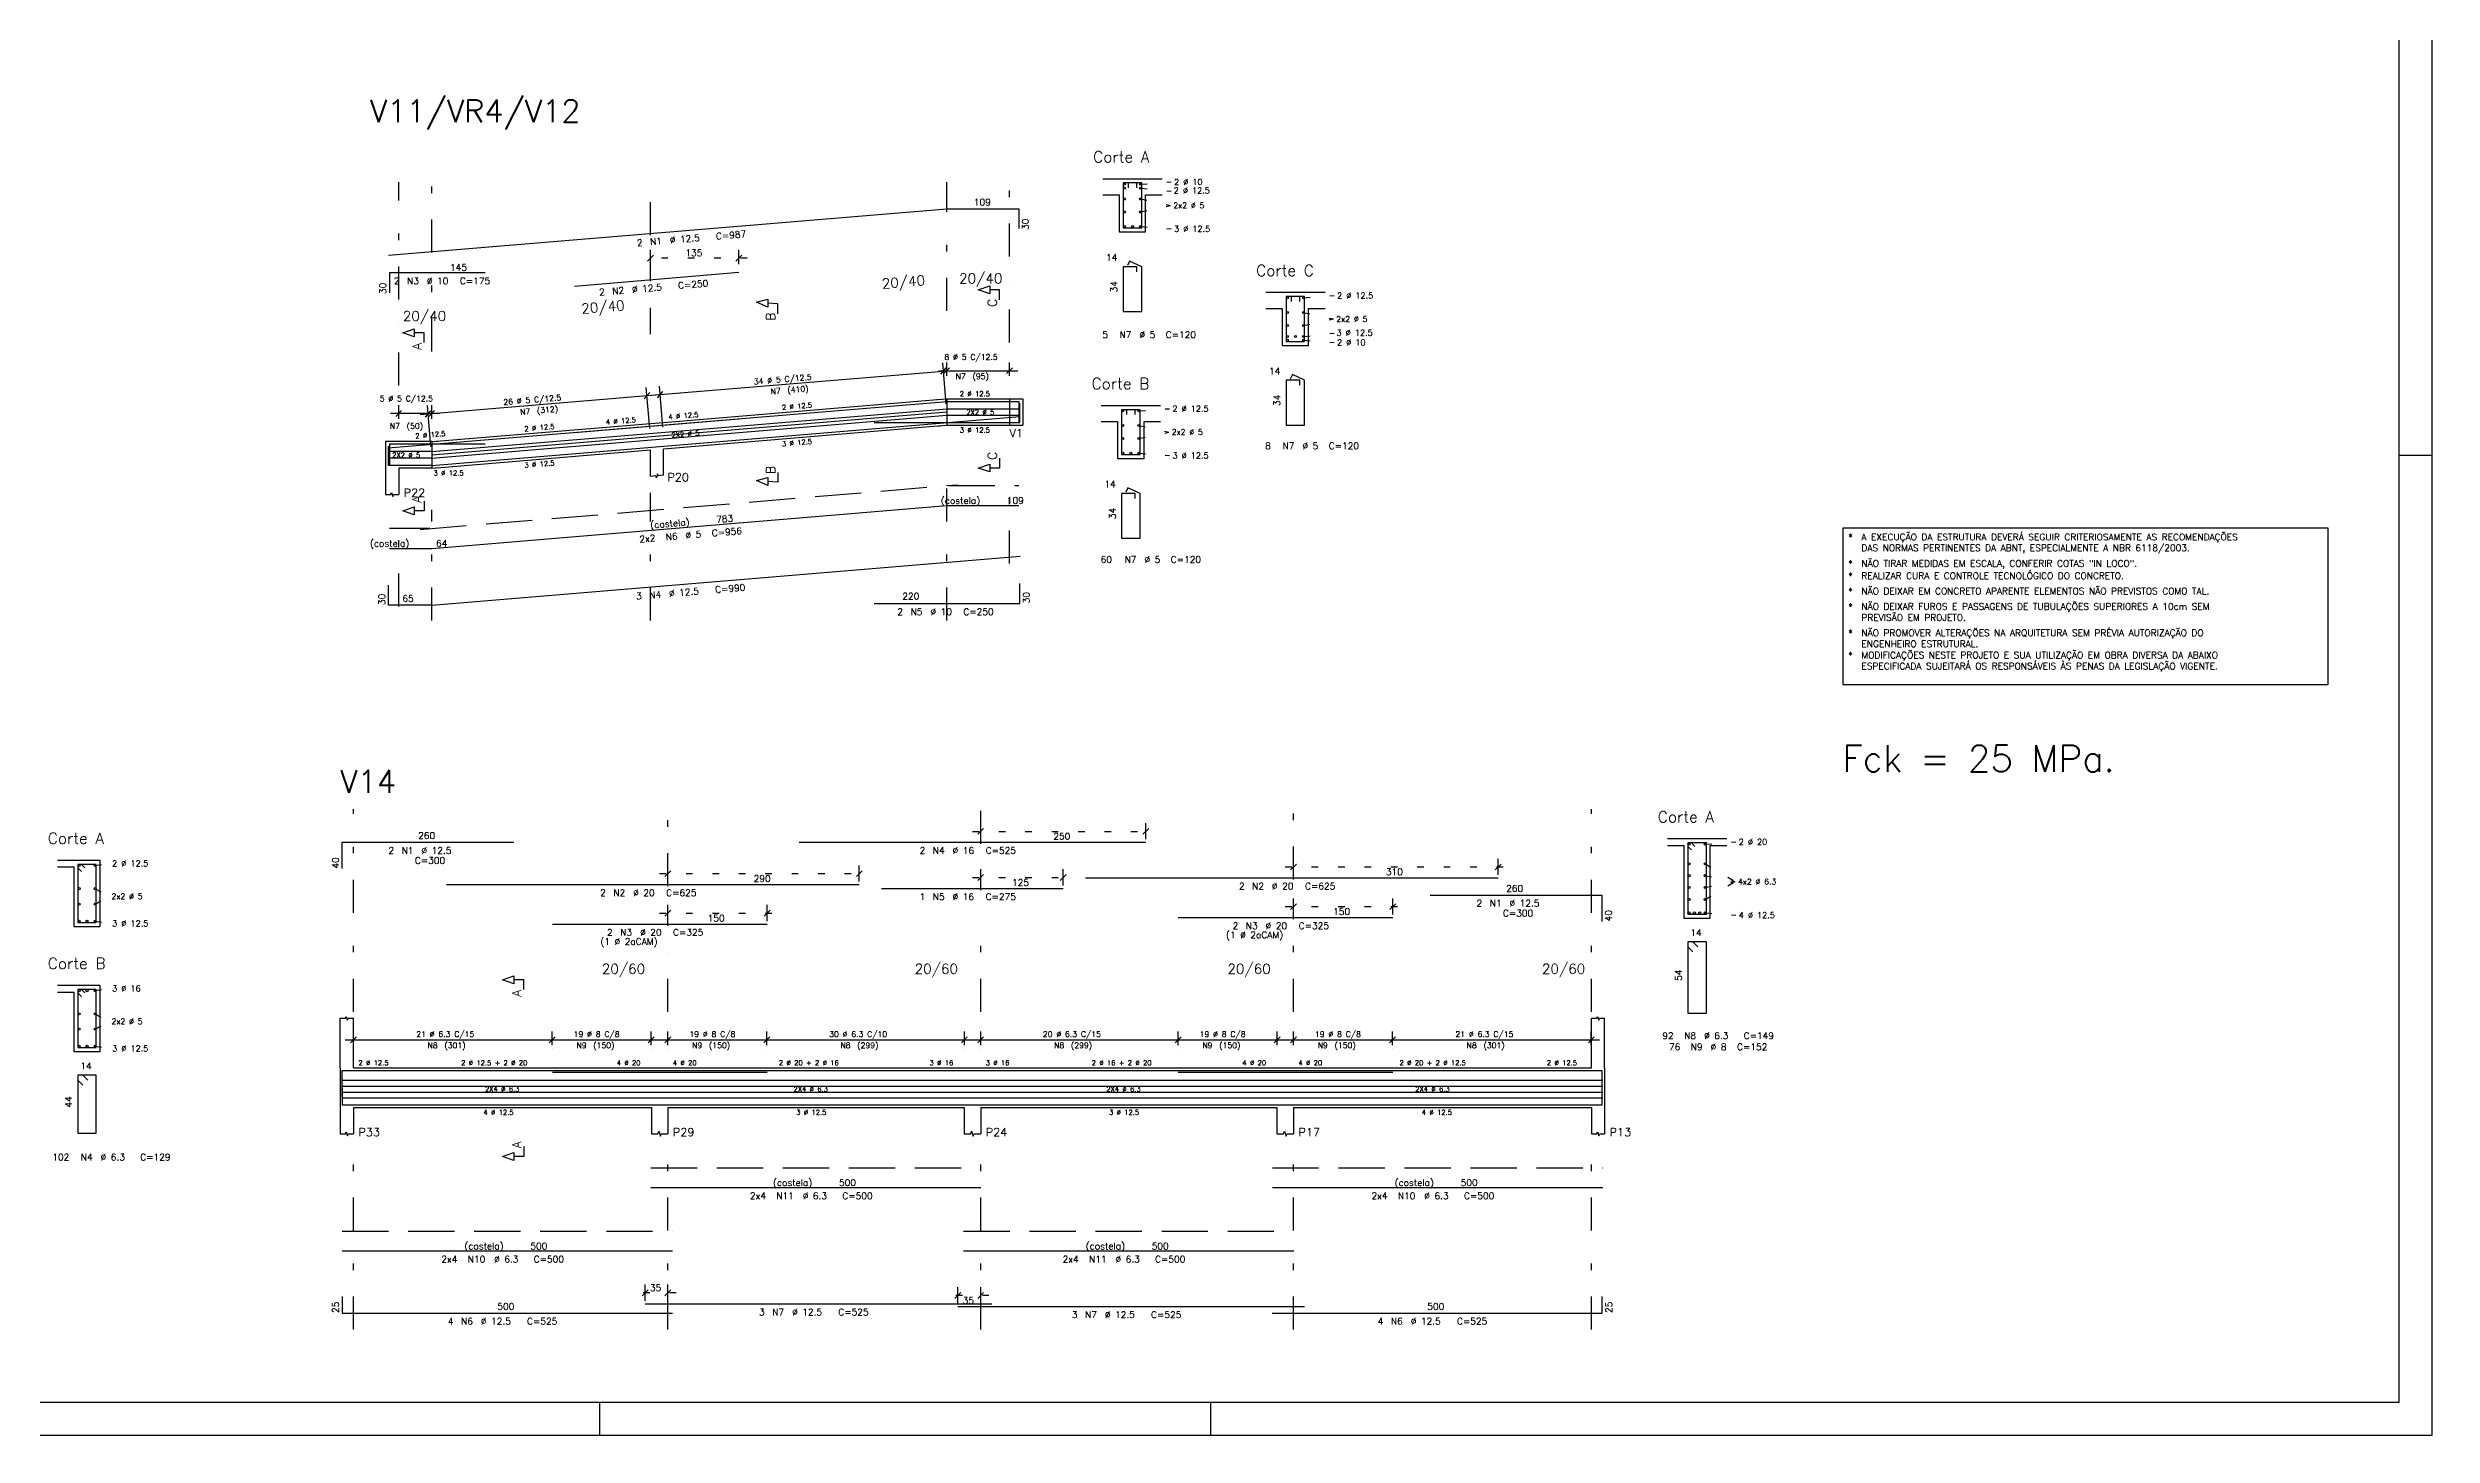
# Model space of a CAD drawing. Extents: x 797 to 1056, y -75 to 15.
# Drawn here: x 866.95 to 903.06, y -75.31 to -54.29 of the extents above; entities that cross this region are included whole.
import ezdxf

# ---------------------------------------------------------------- set-up
doc = ezdxf.new("R2010")
doc.units = 0
doc.header["$MEASUREMENT"] = 0
for name, pattern in [('ESTILO_TQS_0001', [1, 0.7, -0.3]), ('ESTILO_TQS_0002', [0.4, 0.1, -0.3]), ('ESTILO_TQS_0003', [1.5, 0.5, -0.4, 0.1, -0.5])]:
    doc.linetypes.add(name, pattern=pattern)
for name, color, linetype in [('06', 6, 'CONTINUOUS'), ('1', 2, 'CONTINUOUS'), ('13', 13, 'CONTINUOUS'), ('2', 4, 'CONTINUOUS'), ('3', 8, 'CONTINUOUS'), ('4', 1, 'CONTINUOUS'), ('5', 5, 'CONTINUOUS'), ('8', 8, 'CONTINUOUS'), ('CERCADURA', 7, 'CONTINUOUS')]:
    doc.layers.add(name, color=color, linetype=linetype)
doc.styles.get("Standard").update_dxf_attribs({"font": 'ROMANS.SHX'})

msp = doc.modelspace()

# ---------------------------------------------------------------- linework, layer by layer
at = {"layer": '06'}
for p, q in [((902.56, -74.813), (902.56, -33.763)), ((844.86, -74.813), (902.56, -74.813))]:
    msp.add_line(p, q, dxfattribs=at)
at = {"layer": '1', "linetype": 'Continuous'}
for p, q in [((883.825, -56.278), (882.925, -56.278)), ((882.925, -56.518), (883.175, -56.518)), ((883.175, -56.518), (883.175, -57.078)), ((883.575, -57.078), (883.575, -56.518)), ((883.575, -56.518), (883.825, -56.518)), ((883.175, -57.078), (883.575, -57.078)), ((886.293, -57.999), (885.393, -57.999)), ((885.393, -58.239), (885.643, -58.239)), ((885.643, -58.239), (885.643, -58.799)), ((886.043, -58.799), (886.043, -58.239)), ((886.043, -58.239), (886.293, -58.239)), ((885.643, -58.799), (886.043, -58.799)), ((872.763, -60.457), (880.563, -59.808)), ((876.275, -59.965), (880.362, -59.624)), ((880.362, -59.624), (880.563, -59.607)), ((880.563, -59.607), (880.563, -60.007)), ((880.563, -59.607), (881.513, -59.607)), ((881.513, -59.607), (881.513, -60.007)), ((881.513, -59.607), (881.513, -60.007)), ((881.513, -59.607), (881.713, -59.607)), ((881.713, -59.607), (881.713, -60.007)), ((883.801, -59.713), (882.901, -59.713)), ((872.263, -60.257), (872.063, -60.257)), ((872.063, -60.257), (872.063, -60.657)), ((872.763, -60.257), (872.263, -60.257)), ((872.763, -60.257), (872.963, -60.241)), ((872.763, -60.257), (872.763, -60.657)), ((872.963, -60.241), (876.075, -59.981)), ((876.075, -59.981), (876.275, -59.965)), ((876.275, -60.366), (880.362, -60.025)), ((880.362, -60.025), (880.563, -60.009)), ((880.563, -60.007), (881.513, -60.007)), ((881.513, -60.007), (881.713, -60.007)), ((882.901, -59.953), (883.151, -59.953)), ((883.151, -59.953), (883.151, -60.513)), ((883.551, -60.513), (883.551, -59.953)), ((883.551, -59.953), (883.801, -59.953)), ((872.063, -60.657), (872.063, -61.057)), ((872.763, -60.657), (872.263, -60.657)), ((872.263, -60.657), (872.263, -61.057)), ((872.763, -60.659), (872.963, -60.642)), ((872.963, -60.642), (876.075, -60.383)), ((876.075, -60.783), (876.075, -60.383)), ((876.275, -60.766), (876.275, -60.366)), ((883.151, -60.513), (883.551, -60.513)), ((892.376, -66.277), (891.476, -66.277)), ((891.476, -66.377), (891.726, -66.377)), ((891.726, -66.377), (891.726, -67.477)), ((892.126, -67.477), (892.126, -66.377)), ((892.126, -66.377), (892.376, -66.377)), ((867.744, -66.602), (867.094, -66.602)), ((867.094, -66.702), (867.344, -66.702)), ((867.344, -66.702), (867.344, -67.602)), ((867.744, -67.602), (867.744, -66.602)), ((891.726, -67.477), (892.126, -67.477)), ((867.344, -67.602), (867.744, -67.602)), ((867.744, -68.497), (867.094, -68.497)), ((867.094, -68.597), (867.344, -68.597)), ((867.344, -68.597), (867.344, -69.497)), ((867.744, -69.497), (867.744, -68.497)), ((871.378, -69.745), (871.378, -68.995)), ((871.578, -69.745), (871.578, -68.995)), ((890.326, -69.745), (890.326, -68.995)), ((890.526, -69.745), (890.526, -68.995)), ((867.344, -69.497), (867.744, -69.497)), ((871.378, -69.745), (871.378, -70.345)), ((871.578, -69.745), (876.09, -69.745)), ((876.09, -69.745), (876.34, -69.745)), ((876.34, -69.745), (880.827, -69.745)), ((880.827, -69.745), (881.077, -69.745)), ((881.077, -69.745), (885.564, -69.745)), ((885.564, -69.745), (885.814, -69.745)), ((885.814, -69.745), (890.326, -69.745)), ((890.526, -69.745), (890.526, -70.345)), ((871.378, -70.345), (871.378, -70.745)), ((871.578, -70.345), (876.09, -70.345)), ((871.578, -70.345), (871.578, -70.745)), ((876.09, -70.345), (876.09, -70.745)), ((876.34, -70.345), (880.827, -70.345)), ((876.34, -70.345), (876.34, -70.745)), ((880.827, -70.345), (880.827, -70.745)), ((881.077, -70.345), (885.564, -70.345)), ((881.077, -70.345), (881.077, -70.745)), ((885.564, -70.345), (885.564, -70.745)), ((885.814, -70.345), (890.326, -70.345)), ((885.814, -70.345), (885.814, -70.745)), ((890.326, -70.345), (890.326, -70.745)), ((890.526, -70.345), (890.526, -70.745))]:
    msp.add_line(p, q, dxfattribs=at)
for points in [[(878.004, -58.321), (878.004, -58.171), (877.854, -58.158), (877.854, -58.218), (877.68, -58.144), (877.854, -58.098), (877.854, -58.158)], [(881.363, -58.107), (881.363, -57.957), (881.213, -57.957), (881.213, -58.017), (881.038, -57.957), (881.213, -57.897), (881.213, -57.957)], [(872.649, -58.757), (872.649, -58.607), (872.499, -58.607), (872.499, -58.667), (872.324, -58.607), (872.499, -58.547), (872.499, -58.607)], [(881.363, -60.507), (881.363, -60.657), (881.213, -60.657), (881.213, -60.717), (881.038, -60.657), (881.213, -60.597), (881.213, -60.657)], [(872.063, -61.057), (872.143, -61.057), (872.153, -61.027), (872.173, -61.087), (872.183, -61.057), (872.263, -61.057)], [(876.275, -60.766), (876.195, -60.773), (876.183, -60.743), (876.168, -60.805), (876.155, -60.776), (876.075, -60.783)], [(878.003, -60.723), (878.003, -60.873), (877.854, -60.86), (877.854, -60.92), (877.68, -60.846), (877.854, -60.8), (877.854, -60.86)], [(872.649, -61.157), (872.649, -61.307), (872.499, -61.307), (872.499, -61.367), (872.324, -61.307), (872.499, -61.247), (872.499, -61.307)], [(901.481, -61.568), (894.132, -61.568), (894.132, -63.936), (901.481, -63.936), (901.481, -61.568)], [(874.159, -68.56), (874.159, -68.41), (874.009, -68.41), (874.009, -68.47), (873.834, -68.41), (874.009, -68.35), (874.009, -68.41)], [(871.378, -68.995), (871.458, -68.995), (871.468, -68.965), (871.488, -69.025), (871.498, -68.995), (871.578, -68.995)], [(890.326, -68.995), (890.406, -68.995), (890.416, -68.965), (890.436, -69.025), (890.446, -68.995), (890.526, -68.995)], [(871.378, -70.745), (871.458, -70.745), (871.468, -70.715), (871.488, -70.775), (871.498, -70.745), (871.578, -70.745)], [(876.09, -70.745), (876.19, -70.745), (876.202, -70.707), (876.227, -70.782), (876.24, -70.745), (876.34, -70.745)], [(880.827, -70.745), (880.927, -70.745), (880.939, -70.707), (880.964, -70.782), (880.977, -70.745), (881.077, -70.745)], [(885.564, -70.745), (885.664, -70.745), (885.676, -70.707), (885.701, -70.782), (885.714, -70.745), (885.814, -70.745)], [(890.326, -70.745), (890.406, -70.745), (890.416, -70.715), (890.436, -70.775), (890.446, -70.745), (890.526, -70.745)], [(874.159, -70.937), (874.159, -71.087), (874.009, -71.087), (874.009, -71.147), (873.834, -71.087), (874.009, -71.027), (874.009, -71.087)]]:
    msp.add_lwpolyline(points, dxfattribs=at)
at = {"layer": '13', "linetype": 'Continuous'}
for centre in [(883.254, -56.357), (883.254, -56.417), (883.254, -56.58), (883.497, -56.357), (883.497, -56.417), (883.497, -56.58), (883.254, -56.777), (883.254, -57), (883.375, -57), (883.497, -56.777), (883.497, -57), (885.722, -58.078), (885.965, -58.078), (885.722, -58.301), (885.722, -58.498), (885.965, -58.301), (885.965, -58.498), (885.722, -58.663), (885.722, -58.721), (885.843, -58.663), (885.965, -58.663), (885.965, -58.721), (883.229, -59.791), (883.472, -59.791), (883.229, -60.014), (883.229, -60.211), (883.472, -60.014), (883.472, -60.211), (883.229, -60.434), (883.351, -60.434), (883.472, -60.434), (891.804, -66.356), (892.047, -66.356), (867.423, -66.68), (867.666, -66.68), (891.804, -66.653), (892.047, -66.653), (867.423, -67.031), (867.666, -67.031), (891.804, -66.833), (891.804, -67.013), (892.047, -66.833), (892.047, -67.013), (867.423, -67.264), (867.423, -67.523), (867.544, -67.523), (867.666, -67.264), (867.666, -67.523), (891.804, -67.193), (891.804, -67.399), (891.885, -67.399), (891.966, -67.399), (892.047, -67.193), (892.047, -67.399), (867.423, -68.575), (867.544, -68.575), (867.666, -68.575), (867.423, -68.926), (867.666, -68.926), (867.423, -69.159), (867.666, -69.159), (867.423, -69.418), (867.544, -69.418), (867.666, -69.418)]:
    msp.add_circle(centre, 0.016, dxfattribs=at)
at = {"layer": '2', "linetype": 'Continuous'}
for p, q in [((876.075, -57.567), (876.075, -57.352)), ((877.416, -57.567), (877.416, -57.352)), ((876.12, -57.433), (876.031, -57.522)), ((876.075, -57.692), (876.075, -57.692)), ((877.46, -57.433), (877.371, -57.522)), ((877.416, -57.692), (877.416, -57.692)), ((876.099, -59.554), (880.636, -59.177)), ((880.438, -59.182), (881.638, -59.182)), ((880.471, -59.235), (880.552, -59.139)), ((880.552, -59.683), (880.501, -59.062)), ((880.519, -59.226), (880.607, -59.138)), ((880.563, -59.262), (880.563, -59.057)), ((881.469, -59.226), (881.557, -59.138)), ((881.513, -59.262), (881.513, -59.057)), ((872.587, -59.847), (876.148, -59.55)), ((875.983, -59.608), (876.064, -59.513)), ((876.065, -60.057), (876.013, -59.436)), ((876.183, -59.592), (876.264, -59.496)), ((876.265, -60.04), (876.213, -59.419)), ((880.563, -59.312), (880.563, -59.312)), ((881.513, -59.312), (881.513, -59.312)), ((872.106, -60.352), (880.563, -59.647)), ((872.888, -59.832), (872.138, -59.832)), ((872.307, -59.788), (872.219, -59.876)), ((872.263, -59.912), (872.263, -59.707)), ((872.671, -59.884), (872.752, -59.789)), ((872.752, -60.333), (872.701, -59.712)), ((872.807, -59.788), (872.719, -59.876)), ((872.763, -59.912), (872.763, -59.707)), ((872.763, -60.409), (880.563, -59.759)), ((872.763, -60.507), (880.563, -59.857)), ((872.763, -60.619), (881.669, -59.876)), ((874.924, -60.117), (877.416, -59.91)), ((880.563, -59.647), (881.653, -59.647)), ((880.563, -59.758), (881.653, -59.758)), ((880.563, -59.808), (880.563, -59.808)), ((880.563, -59.856), (881.653, -59.856)), ((881.653, -59.647), (881.653, -59.967)), ((881.668, -59.967), (881.668, -59.677)), ((873.573, -60.297), (872.123, -60.297)), ((872.123, -60.297), (872.123, -60.617)), ((872.263, -59.962), (872.263, -59.962)), ((872.763, -59.962), (872.763, -59.962)), ((876.075, -60.181), (876.075, -60.181)), ((876.275, -60.165), (876.275, -60.165)), ((879.463, -59.967), (881.668, -59.967)), ((872.108, -60.617), (872.108, -60.327)), ((872.763, -60.617), (872.108, -60.617)), ((872.763, -60.408), (872.123, -60.408)), ((872.763, -60.506), (872.123, -60.506)), ((872.763, -60.457), (872.763, -60.457)), ((881.077, -66.282), (881.077, -66.037)), ((883.577, -66.282), (883.577, -66.037)), ((881.032, -66.206), (881.121, -66.118)), ((881.077, -66.332), (881.077, -66.332)), ((883.532, -66.206), (883.621, -66.118)), ((883.577, -66.332), (883.577, -66.332)), ((876.295, -66.846), (876.384, -66.758)), ((876.34, -66.922), (876.34, -66.677)), ((879.195, -66.846), (879.283, -66.758)), ((879.239, -66.922), (879.239, -66.677)), ((881.077, -66.982), (881.077, -66.737)), ((882.326, -66.982), (882.326, -66.737)), ((885.769, -66.746), (885.858, -66.658)), ((885.814, -66.822), (885.814, -66.577)), ((888.869, -66.746), (888.957, -66.658)), ((888.913, -66.822), (888.913, -66.577)), ((876.34, -66.972), (876.34, -66.972)), ((879.239, -66.972), (879.239, -66.972)), ((881.032, -66.906), (881.121, -66.818)), ((881.077, -67.032), (881.077, -67.032)), ((882.281, -66.906), (882.37, -66.818)), ((882.326, -67.032), (882.326, -67.032)), ((885.814, -66.872), (885.814, -66.872)), ((888.913, -66.872), (888.913, -66.872)), ((876.295, -67.446), (876.384, -67.358)), ((876.34, -67.522), (876.34, -67.277)), ((877.799, -67.446), (877.888, -67.358)), ((877.843, -67.522), (877.843, -67.277)), ((885.769, -67.346), (885.858, -67.258)), ((885.814, -67.422), (885.814, -67.177)), ((885.814, -67.472), (885.814, -67.472)), ((887.273, -67.346), (887.362, -67.258)), ((887.317, -67.422), (887.317, -67.177)), ((887.317, -67.472), (887.317, -67.472)), ((876.34, -67.572), (876.34, -67.572)), ((877.843, -67.572), (877.843, -67.572)), ((871.453, -69.32), (874.713, -69.32)), ((871.533, -69.364), (871.622, -69.275)), ((871.578, -69.4), (871.578, -69.195)), ((874.463, -69.32), (876.213, -69.32)), ((874.543, -69.364), (874.632, -69.275)), ((874.543, -69.364), (874.632, -69.275)), ((874.588, -69.4), (874.588, -69.195)), ((874.588, -69.4), (874.588, -69.195)), ((876.043, -69.364), (876.132, -69.275)), ((876.088, -69.4), (876.088, -69.195)), ((876.215, -69.32), (877.965, -69.32)), ((876.295, -69.364), (876.384, -69.275)), ((876.34, -69.4), (876.34, -69.195)), ((877.715, -69.32), (880.955, -69.32)), ((877.795, -69.364), (877.884, -69.275)), ((877.795, -69.364), (877.884, -69.275)), ((877.84, -69.4), (877.84, -69.195)), ((877.84, -69.4), (877.84, -69.195)), ((880.785, -69.364), (880.874, -69.275)), ((880.83, -69.4), (880.83, -69.195)), ((880.952, -69.32), (884.192, -69.32)), ((881.032, -69.364), (881.121, -69.275)), ((881.077, -69.4), (881.077, -69.195)), ((883.942, -69.32), (885.692, -69.32)), ((884.022, -69.364), (884.111, -69.275)), ((884.022, -69.364), (884.111, -69.275)), ((884.067, -69.4), (884.067, -69.195)), ((884.067, -69.4), (884.067, -69.195)), ((885.522, -69.364), (885.611, -69.275)), ((885.567, -69.4), (885.567, -69.195)), ((885.689, -69.32), (887.439, -69.32)), ((885.769, -69.364), (885.858, -69.275)), ((885.814, -69.4), (885.814, -69.195)), ((887.189, -69.32), (890.449, -69.32)), ((887.269, -69.364), (887.358, -69.275)), ((887.269, -69.364), (887.358, -69.275)), ((887.314, -69.4), (887.314, -69.195)), ((887.314, -69.4), (887.314, -69.195)), ((890.279, -69.364), (890.368, -69.275)), ((890.324, -69.4), (890.324, -69.195)), ((871.578, -69.45), (871.578, -69.45)), ((874.588, -69.45), (874.588, -69.45)), ((874.588, -69.45), (874.588, -69.45)), ((876.088, -69.45), (876.088, -69.45)), ((876.34, -69.45), (876.34, -69.45)), ((877.84, -69.45), (877.84, -69.45)), ((877.84, -69.45), (877.84, -69.45)), ((880.83, -69.45), (880.83, -69.45)), ((881.077, -69.45), (881.077, -69.45)), ((884.067, -69.45), (884.067, -69.45)), ((884.067, -69.45), (884.067, -69.45)), ((885.567, -69.45), (885.567, -69.45)), ((885.814, -69.45), (885.814, -69.45)), ((887.314, -69.45), (887.314, -69.45)), ((887.314, -69.45), (887.314, -69.45)), ((890.324, -69.45), (890.324, -69.45)), ((871.408, -70.185), (871.408, -69.785)), ((871.408, -69.785), (874.008, -69.785)), ((871.408, -69.933), (876.409, -69.933)), ((871.408, -70.023), (876.409, -70.023)), ((871.408, -70.055), (871.408, -70.305)), ((872.989, -69.785), (879.239, -69.785)), ((874.593, -69.785), (877.843, -69.785)), ((874.593, -69.81), (877.843, -69.81)), ((876.081, -69.933), (881.081, -69.933)), ((876.081, -70.023), (881.081, -70.023)), ((878.327, -69.785), (883.577, -69.785)), ((879.576, -69.785), (882.326, -69.785)), ((880.818, -69.933), (885.818, -69.933)), ((880.818, -70.023), (885.818, -70.023)), ((882.663, -69.785), (888.913, -69.785)), ((884.067, -69.785), (887.317, -69.785)), ((884.067, -69.81), (887.317, -69.81)), ((885.495, -69.933), (890.496, -69.933)), ((885.495, -70.023), (890.496, -70.023)), ((887.885, -69.785), (890.485, -69.785)), ((890.485, -69.785), (890.485, -70.185)), ((890.489, -70.305), (890.489, -70.055)), ((871.408, -70.112), (876.409, -70.112)), ((871.408, -70.202), (876.409, -70.202)), ((871.408, -70.305), (876.408, -70.305)), ((875.995, -70.305), (881.245, -70.305)), ((876.081, -70.112), (881.081, -70.112)), ((876.081, -70.202), (881.081, -70.202)), ((880.732, -70.305), (885.982, -70.305)), ((880.818, -70.112), (885.818, -70.112)), ((880.818, -70.202), (885.818, -70.202)), ((885.489, -70.305), (890.489, -70.305)), ((885.495, -70.112), (890.496, -70.112)), ((885.495, -70.202), (890.496, -70.202)), ((876.039, -73.11), (875.95, -73.199)), ((875.995, -73.275), (875.995, -73.03)), ((876.384, -73.11), (876.295, -73.199)), ((876.34, -73.275), (876.34, -73.03)), ((880.776, -73.15), (880.687, -73.239)), ((880.732, -73.315), (880.732, -73.07)), ((881.121, -73.15), (881.032, -73.239)), ((881.077, -73.315), (881.077, -73.07)), ((875.995, -73.325), (875.995, -73.325)), ((876.34, -73.325), (876.34, -73.325)), ((880.732, -73.365), (880.732, -73.365)), ((881.077, -73.365), (881.077, -73.365))]:
    msp.add_line(p, q, dxfattribs=at)
at = {"layer": '2', "linetype": 'ESTILO_TQS_0002'}
for p, q in [((877.541, -57.477), (875.95, -57.477)), ((880.952, -66.162), (883.702, -66.162)), ((876.215, -66.802), (879.364, -66.802)), ((885.689, -66.702), (889.038, -66.702)), ((880.952, -66.862), (882.451, -66.862)), ((876.215, -67.402), (877.968, -67.402)), ((885.689, -67.302), (887.442, -67.302)), ((876.465, -73.155), (875.87, -73.155)), ((881.202, -73.195), (880.607, -73.195))]:
    msp.add_line(p, q, dxfattribs=at)
at = {"layer": '2', "linetype": 'Continuous'}
for points in [[(883.44, -56.413), (883.44, -56.338), (883.235, -56.338), (883.235, -57.018), (883.515, -57.018), (883.515, -56.338), (883.31, -56.338), (883.31, -56.413)], [(885.908, -58.134), (885.908, -58.059), (885.703, -58.059), (885.703, -58.739), (885.983, -58.739), (885.983, -58.059), (885.778, -58.059), (885.778, -58.134)], [(883.416, -59.848), (883.416, -59.773), (883.211, -59.773), (883.211, -60.453), (883.491, -60.453), (883.491, -59.773), (883.286, -59.773), (883.286, -59.848)], [(891.892, -66.39), (891.839, -66.337), (891.786, -66.337), (891.786, -67.417), (892.066, -67.417), (892.066, -66.337), (891.786, -66.337), (891.786, -66.39), (891.839, -66.443)], [(867.511, -66.715), (867.458, -66.662), (867.404, -66.662), (867.404, -67.542), (867.684, -67.542), (867.684, -66.662), (867.404, -66.662), (867.404, -66.715), (867.458, -66.768)], [(867.511, -68.61), (867.458, -68.557), (867.404, -68.557), (867.404, -69.437), (867.684, -69.437), (867.684, -68.557), (867.404, -68.557), (867.404, -68.61), (867.458, -68.663)]]:
    msp.add_lwpolyline(points, dxfattribs=at)
at = {"layer": '3', "linetype": 'ESTILO_TQS_0003'}
for p, q in [((872.263, -58.104), (872.263, -56.326)), ((872.763, -58.891), (872.763, -56.326)), ((876.075, -57.128), (876.075, -56.326)), ((880.563, -58.274), (880.563, -56.326)), ((881.513, -57.454), (881.513, -56.326)), ((876.075, -57.828), (876.075, -57.53)), ((881.513, -58.757), (881.513, -57.856)), ((876.075, -58.631), (876.075, -58.23)), ((872.263, -59.407), (872.263, -58.506)), ((881.513, -62.106), (881.513, -60.657)), ((880.563, -62.967), (880.563, -60.675)), ((872.263, -62.756), (872.263, -61.307)), ((872.763, -62.967), (872.763, -61.291)), ((876.075, -62.967), (876.075, -61.032)), ((871.578, -68.895), (871.578, -65.827)), ((876.34, -66.991), (876.34, -65.827)), ((881.077, -66.351), (881.077, -65.827)), ((885.814, -66.891), (885.814, -65.827)), ((890.326, -68.895), (890.326, -65.827)), ((881.077, -67.051), (881.077, -66.753)), ((876.34, -67.591), (876.34, -67.393)), ((881.077, -68.895), (881.077, -67.453)), ((885.814, -67.491), (885.814, -67.293)), ((876.34, -68.895), (876.34, -67.993)), ((885.814, -68.895), (885.814, -67.893)), ((871.578, -73.71), (871.578, -70.895)), ((876.34, -73.71), (876.34, -70.895)), ((881.077, -73.71), (881.077, -70.895)), ((885.814, -73.71), (885.814, -70.895)), ((890.326, -73.71), (890.326, -70.895))]:
    msp.add_line(p, q, dxfattribs=at)
at = {"layer": '3', "linetype": 'ESTILO_TQS_0002'}
for p, q in [((883.497, -56.357), (883.96, -56.323)), ((883.497, -56.417), (883.96, -56.464)), ((883.497, -56.58), (883.953, -56.678)), ((883.497, -56.777), (883.953, -56.678)), ((883.497, -57), (883.96, -57.033)), ((885.965, -58.078), (886.428, -58.044)), ((885.965, -58.301), (886.421, -58.399)), ((885.965, -58.498), (886.421, -58.399)), ((885.965, -58.663), (886.428, -58.614)), ((885.965, -58.721), (886.428, -58.754)), ((880.362, -59.624), (880.563, -59.607)), ((881.513, -59.607), (881.513, -60.007)), ((881.513, -59.607), (881.713, -59.607)), ((881.713, -59.607), (881.713, -60.007)), ((883.472, -59.791), (883.936, -59.758)), ((872.763, -60.257), (872.963, -60.241)), ((880.362, -60.025), (880.563, -60.009)), ((881.513, -60.007), (881.713, -60.007)), ((883.472, -60.014), (883.928, -60.113)), ((883.472, -60.211), (883.928, -60.113)), ((872.763, -60.659), (872.963, -60.642)), ((883.472, -60.434), (883.936, -60.468)), ((892.047, -66.356), (892.511, -66.322)), ((867.666, -66.68), (867.879, -66.647)), ((892.047, -66.653), (892.503, -66.923)), ((867.666, -67.031), (867.872, -67.148)), ((867.666, -67.264), (867.872, -67.148)), ((892.047, -66.833), (892.503, -66.923)), ((892.047, -67.193), (892.503, -66.923)), ((892.047, -67.013), (892.503, -66.923)), ((867.666, -67.523), (867.879, -67.557)), ((892.047, -67.399), (892.511, -67.432)), ((867.666, -68.575), (867.879, -68.542)), ((867.666, -68.926), (867.872, -69.043)), ((867.666, -69.159), (867.872, -69.043)), ((867.666, -69.418), (867.879, -69.452))]:
    msp.add_line(p, q, dxfattribs=at)
at = {"layer": '4', "linetype": 'Continuous'}
for p, q in [((872.107, -57.434), (880.563, -56.73)), ((880.563, -56.73), (881.653, -56.73)), ((881.653, -56.73), (881.653, -57.03)), ((873.573, -57.702), (872.123, -57.702)), ((872.123, -57.702), (872.123, -58.002)), ((874.924, -57.9), (877.416, -57.692)), ((872.763, -62.734), (881.673, -61.991)), ((872.108, -62.734), (872.108, -62.434)), ((881.668, -62.709), (881.668, -62.409)), ((872.763, -62.734), (872.108, -62.734)), ((879.463, -62.709), (881.668, -62.709)), ((871.408, -66.727), (871.408, -66.327)), ((871.408, -66.327), (874.008, -66.327)), ((878.327, -66.327), (883.577, -66.327)), ((872.989, -66.967), (879.239, -66.967)), ((879.576, -67.027), (882.326, -67.027)), ((882.663, -66.867), (888.913, -66.867)), ((887.885, -67.127), (890.485, -67.127)), ((890.485, -67.127), (890.485, -67.527)), ((884.067, -67.467), (887.317, -67.467)), ((874.593, -67.567), (877.843, -67.567)), ((871.408, -73.21), (871.408, -73.46)), ((890.489, -73.46), (890.489, -73.21)), ((871.408, -73.46), (876.408, -73.46)), ((875.995, -73.32), (881.245, -73.32)), ((880.732, -73.36), (885.982, -73.36)), ((885.489, -73.46), (890.489, -73.46))]:
    msp.add_line(p, q, dxfattribs=at)
for points in [[(883.44, -57.682), (883.44, -57.607), (883.235, -57.607), (883.235, -58.287), (883.515, -58.287), (883.515, -57.607), (883.329, -57.521), (883.298, -57.588)], [(885.908, -59.403), (885.908, -59.328), (885.703, -59.328), (885.703, -60.008), (885.983, -60.008), (885.983, -59.328), (885.798, -59.242), (885.766, -59.31)], [(883.416, -61.117), (883.416, -61.042), (883.211, -61.042), (883.211, -61.722), (883.491, -61.722), (883.491, -61.042), (883.305, -60.955), (883.273, -61.023)], [(872.123, -61.874), (872.763, -61.874), (880.563, -61.224), (881.653, -61.224)], [(891.936, -67.912), (891.861, -67.837), (891.786, -67.837), (891.786, -68.917), (892.066, -68.917), (892.066, -67.837), (891.786, -67.837), (891.786, -67.912), (891.861, -67.987)], [(867.554, -69.932), (867.479, -69.857), (867.404, -69.857), (867.404, -70.737), (867.684, -70.737), (867.684, -69.857), (867.404, -69.857), (867.404, -69.932), (867.479, -70.007)], [(876.081, -71.56), (881.081, -71.56)], [(885.495, -71.56), (890.496, -71.56)], [(871.408, -72.52), (876.409, -72.52)], [(880.818, -72.52), (885.818, -72.52)]]:
    msp.add_lwpolyline(points, dxfattribs=at)
at = {"layer": '8', "linetype": 'ESTILO_TQS_0001'}
for points in [[(872.589, -61.588), (880.731, -60.91)], [(880.593, -60.922), (881.653, -60.922)], [(872.733, -61.572), (872.123, -61.572)], [(876.081, -71.26), (881.081, -71.26)], [(885.495, -71.26), (890.496, -71.26)], [(871.408, -72.22), (876.409, -72.22)], [(880.818, -72.22), (885.818, -72.22)]]:
    msp.add_lwpolyline(points, dxfattribs=at)
at = {"layer": 'CERCADURA'}
for p, q in [((903.06, -75.313), (903.06, -33.263)), ((902.56, -60.463), (903.06, -60.463)), ((875.31, -75.313), (875.31, -74.813)), ((884.56, -75.313), (884.56, -74.813)), ((843.61, -75.313), (903.06, -75.313))]:
    msp.add_line(p, q, dxfattribs=at)

# ---------------------------------------------------------------- texts
at = {"layer": '1', "linetype": 'Continuous'}
for s, height, p in [('Corte A', 0.17, (882.78, -56.028)), ('109', 0.1, (880.973, -56.68)), ('2', 0.1, (872.19, -57.873)), ('N3', 0.1, (872.39, -57.873)), ('%%c 10', 0.1, (872.69, -57.873)), ('145', 0.1, (873.04, -57.667)), ('C=175', 0.1, (873.19, -57.873)), ('20/40', 0.15, (880.75, -57.859)), ('Corte C', 0.17, (885.248, -57.749)), ('20/40', 0.15, (872.326, -58.429)), ('  5', 0.1, (882.78, -58.687)), ('N7', 0.1, (883.18, -58.687)), ('%%c 5', 0.1, (883.48, -58.687)), ('C=120', 0.1, (883.88, -58.687)), ('2 %%c 12.5', 0.075, (880.76, -59.57)), ('Corte B', 0.17, (882.756, -59.463)), ('2X2 %%c 5', 0.075, (880.86, -59.849)), ('3 %%c 12.5', 0.075, (880.76, -60.12)), ('V1', 0.125, (881.513, -60.192)), ('  8', 0.1, (885.248, -60.371)), ('N7', 0.1, (885.648, -60.371)), ('%%c 5', 0.1, (885.948, -60.371)), ('C=120', 0.1, (886.348, -60.371)), ('2X2 %%c 5', 0.075, (872.165, -60.499)), ('P22', 0.125, (872.338, -61.095)), ('3 %%c 12.5', 0.075, (872.79, -60.77)), ('P20', 0.125, (876.332, -60.859)), ('(costela)', 0.1, (880.473, -61.2)), ('109', 0.1, (881.473, -61.2)), ('(costela)', 0.1, (871.828, -61.849)), ('64', 0.1, (872.828, -61.849)), ('*', 0.1, (894.215, -61.752)), ('A EXECUÇÃO DA ESTRUTURA DEVERÁ SEGUIR CRITERIOSAMENTE AS RECOMENDAÇÕES', 0.1, (894.415, -61.752)), ('  60', 0.1, (882.756, -62.093)), ('N7', 0.1, (883.256, -62.093)), ('%%c 5', 0.1, (883.556, -62.093)), ('C=120', 0.1, (883.956, -62.093)), ('*', 0.1, (894.215, -62.152)), ('DAS NORMAS PERTINENTES DA ABNT, ESPECIALMENTE A NBR 6118/2003.', 0.1, (894.415, -61.918)), ('NÃO TIRAR MEDIDAS EM ESCALA, CONFERIR COTAS "IN LOCO".', 0.1, (894.415, -62.152)), ('*', 0.1, (894.215, -62.339)), ('*', 0.1, (894.215, -62.572)), ('REALIZAR CURA E CONTROLE TECNOLÓGICO DO CONCRETO.', 0.1, (894.415, -62.339)), ('NÃO DEIXAR EM CONCRETO APARENTE ELEMENTOS NÃO PREVISTOS COMO TAL.', 0.1, (894.415, -62.572)), ('65', 0.1, (872.318, -62.684)), ('2', 0.1, (879.815, -62.884)), ('220', 0.1, (879.89, -62.649)), ('N5', 0.1, (880.015, -62.884)), ('%%c 10', 0.1, (880.315, -62.884)), ('C=250', 0.1, (880.815, -62.884)), ('*', 0.1, (894.215, -62.805)), ('NÃO DEIXAR FUROS E PASSAGENS DE TUBULAÇÕES SUPERIORES A 10cm SEM', 0.1, (894.415, -62.805)), ('*', 0.1, (894.215, -63.205)), ('PREVISÃO EM PROJETO.', 0.1, (894.415, -62.972)), ('NÃO PROMOVER ALTERAÇÕES NA ARQUITETURA SEM PRÉVIA AUTORIZAÇÃO DO', 0.1, (894.415, -63.205)), ('*', 0.1, (894.215, -63.541)), ('ENGENHEIRO ESTRUTURAL.', 0.1, (894.415, -63.372)), ('MODIFICAÇÕES NESTE PROJETO E SUA UTILIZAÇÃO EM OBRA DIVERSA DA ABAIXO', 0.1, (894.415, -63.541)), ('ESPECIFICADA SUJEITARÁ OS RESPONSÁVEIS ÀS PENAS DA LEGISLAÇÃO VIGENTE.', 0.1, (894.415, -63.708)), ('Corte A', 0.17, (891.331, -66.027)), ('Corte A', 0.17, (866.949, -66.352)), ('2', 0.1, (872.108, -66.502)), ('N1', 0.1, (872.308, -66.502)), ('260', 0.1, (872.558, -66.277)), ('%%c 12.5', 0.1, (872.608, -66.502)), ('2', 0.1, (880.152, -66.502)), ('N4', 0.1, (880.352, -66.502)), ('%%c 16', 0.1, (880.652, -66.502)), ('C=525', 0.1, (881.152, -66.502)), ('C=300', 0.1, (872.508, -66.652)), ('2', 0.1, (875.314, -67.142)), ('N2', 0.1, (875.514, -67.142)), ('%%c 20', 0.1, (875.814, -67.142)), ('C=625', 0.1, (876.314, -67.142)), ('1', 0.1, (880.151, -67.202)), ('N5', 0.1, (880.351, -67.202)), ('%%c 16', 0.1, (880.651, -67.202)), ('C=275', 0.1, (881.151, -67.202)), ('2', 0.1, (884.988, -67.042)), ('N2', 0.1, (885.188, -67.042)), ('%%c 20', 0.1, (885.488, -67.042)), ('C=625', 0.1, (885.988, -67.042)), ('260', 0.1, (889.035, -67.077)), ('2', 0.1, (888.585, -67.302)), ('N1', 0.1, (888.785, -67.302)), ('C=300', 0.1, (888.985, -67.452)), ('%%c 12.5', 0.1, (889.085, -67.302)), ('(1 %%c 2aCAM)', 0.1, (875.318, -67.882)), ('2', 0.1, (875.418, -67.742)), ('N3', 0.1, (875.618, -67.742)), ('%%c 20', 0.1, (875.918, -67.742)), ('C=325', 0.1, (876.418, -67.742)), ('(1 %%c 2aCAM)', 0.1, (884.792, -67.782)), ('2', 0.1, (884.892, -67.642)), ('N3', 0.1, (885.092, -67.642)), ('%%c 20', 0.1, (885.392, -67.642)), ('C=325', 0.1, (885.892, -67.642)), ('Corte B', 0.17, (866.949, -68.247)), ('20/60', 0.15, (875.34, -68.32)), ('20/60', 0.15, (880.077, -68.32)), ('20/60', 0.15, (884.814, -68.32)), ('20/60', 0.15, (889.576, -68.32)), (' 92', 0.1, (891.331, -69.308)), ('N8', 0.1, (891.731, -69.308)), ('%%c 6.3', 0.1, (892.031, -69.308)), ('C=149', 0.1, (892.631, -69.308)), ('2 %%c 12.5', 0.075, (871.653, -69.707)), ('2 %%c 12.5 + 2 %%c 20', 0.075, (873.209, -69.707)), ('4 %%c 20', 0.075, (875.565, -69.707)), ('4 %%c 20', 0.075, (876.415, -69.707)), ('2 %%c 20 + 2 %%c 16', 0.075, (878.021, -69.707)), ('3 %%c 16', 0.075, (880.302, -69.707)), ('3 %%c 16', 0.075, (881.152, -69.707)), ('2 %%c 16 + 2 %%c 20', 0.075, (882.758, -69.707)), ('4 %%c 20', 0.075, (885.039, -69.707)), ('4 %%c 20', 0.075, (885.889, -69.707)), ('2 %%c 20 + 2 %%c 12.5', 0.075, (887.42, -69.707)), ('2 %%c 12.5', 0.075, (889.651, -69.707)), (' 76', 0.1, (891.431, -69.478)), ('N9', 0.1, (891.831, -69.478)), ('%%c 8', 0.1, (892.131, -69.478)), ('C=152', 0.1, (892.531, -69.478)), ('2X4 %%c 6.3', 0.075, (873.571, -70.105)), ('2X4 %%c 6.3', 0.075, (878.243, -70.105)), ('2X4 %%c 6.3', 0.075, (882.98, -70.105)), ('2X4 %%c 6.3', 0.075, (887.658, -70.105)), ('4 %%c 12.5', 0.075, (873.546, -70.457)), ('3 %%c 12.5', 0.075, (878.283, -70.457)), ('3 %%c 12.5', 0.075, (883.02, -70.457)), ('4 %%c 12.5', 0.075, (887.757, -70.457)), ('P33', 0.125, (871.653, -70.782)), ('P29', 0.125, (876.415, -70.782)), ('P24', 0.125, (881.152, -70.782)), ('P17', 0.125, (885.889, -70.782)), ('P13', 0.125, (890.601, -70.782)), (' 102', 0.1, (866.949, -71.147)), ('N4', 0.1, (867.449, -71.147)), ('%%c 6.3', 0.1, (867.749, -71.147)), ('C=129', 0.1, (868.349, -71.147)), ('(costela)', 0.1, (877.931, -71.535)), ('500', 0.1, (878.931, -71.535)), ('(costela)', 0.1, (887.345, -71.535)), ('500', 0.1, (888.345, -71.535)), ('2x4', 0.1, (877.581, -71.735)), ('N11', 0.1, (877.981, -71.735)), ('%%c 6.3', 0.1, (878.381, -71.735)), ('C=500', 0.1, (878.981, -71.735)), ('2x4', 0.1, (886.995, -71.735)), ('N10', 0.1, (887.395, -71.735)), ('%%c 6.3', 0.1, (887.795, -71.735)), ('C=500', 0.1, (888.395, -71.735)), ('(costela)', 0.1, (873.258, -72.495)), ('500', 0.1, (874.258, -72.495)), ('(costela)', 0.1, (882.668, -72.495)), ('500', 0.1, (883.668, -72.495)), ('2x4', 0.1, (872.908, -72.695)), ('N10', 0.1, (873.308, -72.695)), ('%%c 6.3', 0.1, (873.708, -72.695)), ('C=500', 0.1, (874.308, -72.695)), ('2x4', 0.1, (882.318, -72.695)), ('N11', 0.1, (882.718, -72.695)), ('%%c 6.3', 0.1, (883.118, -72.695)), ('C=500', 0.1, (883.718, -72.695)), ('4', 0.1, (873.008, -73.635)), ('N6', 0.1, (873.208, -73.635)), ('%%c 12.5', 0.1, (873.508, -73.635)), ('500', 0.1, (873.758, -73.41)), ('C=525', 0.1, (874.208, -73.635)), ('3', 0.1, (877.72, -73.495)), ('N7', 0.1, (877.92, -73.495)), ('%%c 12.5', 0.1, (878.22, -73.495)), ('C=525', 0.1, (878.92, -73.495)), ('3', 0.1, (882.457, -73.535)), ('N7', 0.1, (882.657, -73.535)), ('%%c 12.5', 0.1, (882.957, -73.535)), ('C=525', 0.1, (883.657, -73.535)), ('4', 0.1, (887.089, -73.635)), ('N6', 0.1, (887.289, -73.635)), ('%%c 12.5', 0.1, (887.589, -73.635)), ('500', 0.1, (887.839, -73.41)), ('C=525', 0.1, (888.289, -73.635))]:
    msp.add_text(s, height=height, dxfattribs=at).set_placement(p)
for s, height, rotation, p in [('30', 0.1, 90, (881.803, -57.05)), ('2', 0.1, 4.7638, (875.875, -57.295)), ('N1', 0.1, 4.7638, (876.074, -57.279)), ('%%c 12.5', 0.1, 4.7638, (876.373, -57.254)), ('C=987', 0.1, 4.764, (877.071, -57.196)), ('20/40', 0.15, 4.7636, (879.586, -57.939)), ('30', 0.1, 90, (872.073, -58.022)), ('20/40', 0.15, 4.7636, (875.036, -58.318)), ('2', 0.1, 4.7638, (875.302, -58.043)), ('N2', 0.1, 4.7638, (875.501, -58.027)), ('%%c 12.5', 0.1, 4.7638, (875.8, -58.002)), ('C=250', 0.1, 4.7638, (876.498, -57.943)), ('C', 0.136, 90, (881.322, -58.216)), ('B', 0.136, 90, (877.963, -58.426)), ('A', 0.136, 90, (872.609, -58.866)), ('4 %%c 12.5', 0.075, 4.7636, (875.403, -60)), ('4 %%c 12.5', 0.075, 4.7636, (876.35, -59.921)), ('2 %%c 12.5', 0.075, 4.7636, (878.07, -59.777)), ('2 %%c 12.5', 0.075, 5, (872.519, -60.211)), ('2 %%c 12.5', 0.075, 4.7636, (874.17, -60.102)), ('2X2 %%c 5', 0.075, 4.7636, (876.398, -60.197)), ('3 %%c 12.5', 0.075, 4.7636, (878.07, -60.329)), ('3 %%c 12.5', 0.075, 4.7636, (874.17, -60.654)), ('B', 0.136, 90, (877.963, -60.747)), ('C', 0.136, 90, (881.322, -60.534)), ('A', 0.136, 90, (872.609, -61.184)), ('783', 0.1, 4.764, (877.075, -61.489)), ('2x2', 0.1, 4.7638, (875.912, -61.786)), ('(costela)', 0.1, 4.7638, (876.078, -61.572)), ('N6', 0.1, 4.764, (876.311, -61.753)), ('%%c 5', 0.1, 4.7638, (876.61, -61.728)), ('C=956', 0.1, 4.764, (877.008, -61.695)), ('%%c 12.5', 0.1, 4.7638, (876.361, -62.609)), ('C=990', 0.1, 4.764, (877.059, -62.551)), ('30', 0.1, 90, (872.058, -62.734)), ('3', 0.1, 4.7638, (875.863, -62.65)), ('N4', 0.1, 4.764, (876.062, -62.634)), ('30', 0.1, 90, (881.818, -62.709)), ('40', 0.1, 90, (871.358, -66.727)), ('40', 0.1, 90, (890.635, -67.527)), ('A', 0.136, 90, (874.118, -68.668)), ('A', 0.136, 90, (874.118, -70.964)), ('25', 0.1, 90, (871.358, -73.46)), ('25', 0.1, 90, (890.639, -73.46))]:
    msp.add_text(s, height=height, rotation=rotation, dxfattribs=at).set_placement(p)
at = {"layer": '2', "linetype": 'Continuous'}
for s, height, p in [('2 %%c 10', 0.09, (884.005, -56.368)), ('2x2 %%c 5', 0.085, (883.995, -56.721)), ('2 %%c 12.5', 0.09, (883.999, -56.498)), ('3 %%c 12.5', 0.09, (884.005, -57.078)), ('135', 0.1, (876.606, -57.447)), ('14', 0.1, (882.975, -57.517)), ('2 %%c 12.5', 0.09, (886.473, -58.089)), ('2x2 %%c 5', 0.085, (886.463, -58.442)), ('3 %%c 12.5', 0.09, (886.466, -58.652)), ('2 %%c 10', 0.09, (886.473, -58.799)), ('8 %%c 5 C/12.5', 0.085, (880.528, -59.018)), ('(95)', 0.085, (880.953, -59.31)), ('14', 0.1, (885.443, -59.238)), ('5 %%c 5 C/12.5', 0.085, (871.976, -59.648)), ('N7', 0.085, (880.698, -59.31)), ('2 %%c 12.5', 0.09, (883.981, -59.803)), ('N7', 0.085, (872.129, -60.063)), ('(50)', 0.085, (872.384, -60.063)), ('2x2 %%c 5', 0.085, (883.971, -60.155)), ('3 %%c 12.5', 0.09, (883.981, -60.513)), ('14', 0.1, (882.951, -60.952)), ('250', 0.1, (882.177, -66.287)), ('2 %%c 20', 0.09, (892.556, -66.367)), ('2 %%c 12.5', 0.09, (867.924, -66.692)), ('310', 0.1, (887.213, -66.827)), ('2x2 %%c 5', 0.085, (867.914, -67.19)), ('290', 0.1, (877.639, -66.927)), ('125', 0.1, (881.551, -66.987)), ('4x2 %%c 6.3', 0.085, (892.546, -66.966)), ('3 %%c 12.5', 0.09, (867.924, -67.602)), ('150', 0.1, (876.941, -67.527)), ('150', 0.1, (886.415, -67.427)), ('4 %%c 12.5', 0.09, (892.556, -67.477)), ('14', 0.1, (891.826, -67.747)), ('3 %%c 16', 0.09, (867.924, -68.587)), ('2x2 %%c 5', 0.085, (867.914, -69.085)), ('21 %%c 6.3 C/15', 0.085, (872.53, -69.277)), ('19 %%c 8 C/8', 0.085, (874.913, -69.277)), ('19 %%c 8 C/8', 0.085, (876.665, -69.277)), ('30 %%c 6.3 C/10', 0.085, (878.782, -69.277)), ('20 %%c 6.3 C/15', 0.085, (882.019, -69.277)), ('19 %%c 8 C/8', 0.085, (884.392, -69.277)), ('19 %%c 8 C/8', 0.085, (886.139, -69.277)), ('21 %%c 6.3 C/15', 0.085, (888.266, -69.277)), ('14', 0.1, (867.444, -69.767)), ('3 %%c 12.5', 0.09, (867.924, -69.497)), ('N8', 0.085, (872.7, -69.447)), ('(301)', 0.085, (872.955, -69.447)), ('N9', 0.085, (874.955, -69.447)), ('(150)', 0.085, (875.21, -69.447)), ('N9', 0.085, (876.707, -69.447)), ('(150)', 0.085, (876.962, -69.447)), ('N8', 0.085, (878.952, -69.447)), ('(299)', 0.085, (879.207, -69.447)), ('N8', 0.085, (882.189, -69.447)), ('(299)', 0.085, (882.444, -69.447)), ('N9', 0.085, (884.434, -69.447)), ('(150)', 0.085, (884.689, -69.447)), ('N9', 0.085, (886.181, -69.447)), ('(150)', 0.085, (886.436, -69.447)), ('N8', 0.085, (888.436, -69.447)), ('(301)', 0.085, (888.691, -69.447)), ('35', 0.1, (876.067, -73.13)), ('35', 0.1, (880.804, -73.32))]:
    msp.add_text(s, height=height, dxfattribs=at).set_placement(p)
for s, height, rotation, p in [('34', 0.1, 90, (883.145, -57.997)), ('26 %%c 5 C/12.5', 0.085, 4.764, (873.852, -59.703)), ('34 %%c 5 C/12.5', 0.085, 4.764, (877.645, -59.392)), ('N7', 0.085, 4.759, (877.899, -59.541)), ('(410)', 0.085, 4.7586, (878.153, -59.52)), ('34', 0.1, 90, (885.613, -59.718)), ('N7', 0.085, 4.759, (874.106, -59.851)), ('(312)', 0.085, 4.7586, (874.36, -59.83)), ('34', 0.1, 90, (883.121, -61.432)), ('54', 0.1, 90, (891.696, -68.427)), ('44', 0.1, 90, (867.314, -70.347))]:
    msp.add_text(s, height=height, rotation=rotation, dxfattribs=at).set_placement(p)
at = {"layer": '5', "linetype": 'Continuous'}
for s, p in [('V11/VR4/V12', (871.825, -55.416)), ('V14', (871.378, -65.577))]:
    msp.add_text(s, height=0.34, dxfattribs=at).set_placement(p)
at = {"layer": '5', "linetype": 'Continuous', "insert": (894.123, -64.858), "char_height": 0.4, "width": 8.13233, "attachment_point": 1}
msp.add_mtext('Fck = 25 MPa.', dxfattribs=at)

doc.saveas('drawing.dxf')
